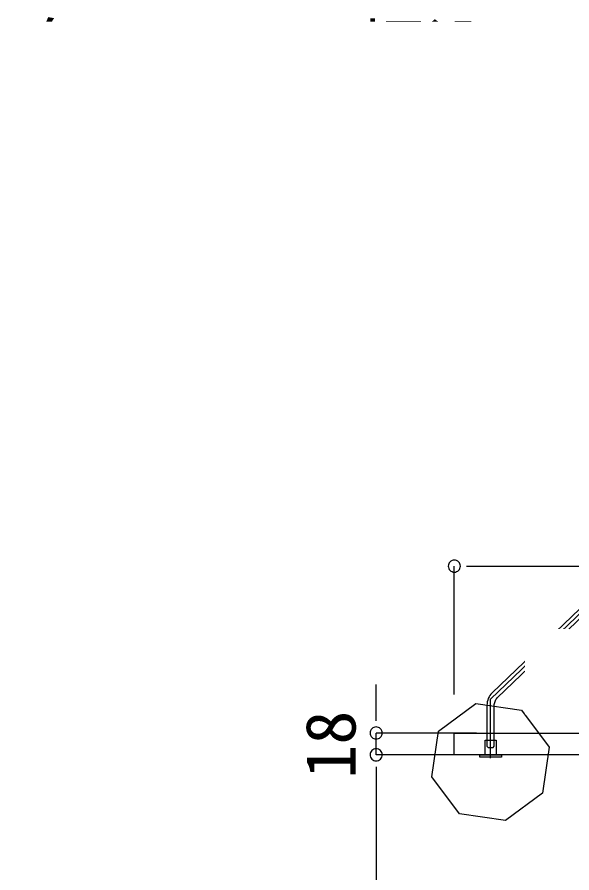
# Model space of a CAD drawing. Units: millimetres, scale not verified. Extents: x -4205 to 4205, y -2975 to 2975.
# Drawn here: x -94 to 364, y -347 to 360 of the extents above; entities that cross this region are included whole.
import ezdxf
from ezdxf.enums import TextEntityAlignment as Align

# ---------------------------------------------------------------- set-up
doc = ezdxf.new("R2010")
doc.units = ezdxf.units.MM
doc.header["$LTSCALE"] = 20
for name, color, linetype in [('0-0', 7, 'Continuous'), ('0-1', 3, 'Continuous'), ('0-2', 7, 'Continuous')]:
    doc.layers.add(name, color=color, linetype=linetype)
doc.styles.add('ＭＳ ゴシック', font='')
doc.styles.get('ＭＳ ゴシック').set_extended_font_data('MS Gothic')

msp = doc.modelspace()

# ---------------------------------------------------------------- linework, layer by layer
at = {"layer": '0-0'}
for points in [[(297.09, -252.46), (297.09, -203.67), (611.7, 97.86)], [(587.67, 78.98), (298.36, -198.3), (297.4, -199.39), (296.55, -200.56), (295.81, -201.81), (295.2, -203.12), (294.72, -204.49), (294.37, -205.9), (294.16, -207.33), (294.09, -208.78), (294.09, -231.6), (300.09, -231.6), (300.09, -208.78), (300.14, -207.92), (300.26, -207.07), (300.46, -206.24), (300.74, -205.43), (301.1, -204.65), (301.53, -203.9), (302.03, -203.21), (302.59, -202.56), (591.55, 74.39)], [(294.09, -231.6), (294.09, -242.6), (295.09, -243.6), (299.09, -243.6), (300.09, -242.6), (300.09, -231.6)]]:
    msp.add_lwpolyline(points, dxfattribs=at)
for points in [[(254.16, -229.98), (284.85, -207.12), (322.72, -212.66), (345.57, -243.35), (340.03, -281.22), (309.34, -304.07), (271.47, -298.53), (248.62, -267.84)], [(617.09, -231.6), (617.09, -249.6), (267.09, -249.6), (267.09, -231.6)], [(292.59, -237.6), (301.59, -237.6), (301.59, -249.6), (292.59, -249.6)], [(288.09, -249.6), (306.09, -249.6), (306.09, -251.6), (288.09, -251.6)]]:
    msp.add_lwpolyline(points, close=True, dxfattribs=at)
msp.add_solid([(363.63, 356.78), (363.63, 243.89), (363.63, 243.89)], dxfattribs=at)
at = {"layer": '0-1'}
for p, q in [((267.09, -199.85), (267.09, -93.55)), ((287.09, -93.55), (597.1, -93.55)), ((202.49, -211.6), (202.49, -191.6)), ((285.34, -231.6), (202.49, -231.6)), ((202.49, -249.6), (202.49, -231.6)), ((285.34, -249.6), (202.49, -249.6)), ((285.34, -249.6), (202.49, -249.6)), ((202.49, -269.6), (202.49, -289.59)), ((202.49, -269.6), (202.49, -679.6))]:
    msp.add_line(p, q, dxfattribs=at)
at = {"layer": '0-2', "color": 3}
for p, q in [((277.09, -93.55), (287.09, -93.55)), ((202.49, -221.6), (202.49, -211.6)), ((202.49, -259.6), (202.49, -269.6)), ((202.49, -259.6), (202.49, -269.6))]:
    msp.add_line(p, q, dxfattribs=at)
at = {"layer": '0-2'}
for points in [[(272.09, -93.55), (272, -92.57), (271.71, -91.64), (271.25, -90.77), (270.63, -90.01), (269.87, -89.39), (269.01, -88.93), (268.07, -88.65), (267.09, -88.55), (266.12, -88.65), (265.18, -88.93), (264.32, -89.39), (263.56, -90.01), (262.94, -90.77), (262.48, -91.64), (262.19, -92.57), (262.09, -93.55), (262.19, -94.52), (262.48, -95.46), (262.94, -96.33), (263.56, -97.08), (264.32, -97.71), (265.18, -98.17), (266.12, -98.45), (267.09, -98.55), (268.07, -98.45), (269.01, -98.17), (269.87, -97.71), (270.63, -97.08), (271.25, -96.33), (271.71, -95.46), (272, -94.52)], [(202.49, -226.6), (201.51, -226.69), (200.57, -226.98), (199.71, -227.44), (198.95, -228.06), (198.33, -228.82), (197.87, -229.68), (197.58, -230.62), (197.49, -231.6), (197.58, -232.57), (197.87, -233.51), (198.33, -234.37), (198.95, -235.13), (199.71, -235.75), (200.57, -236.22), (201.51, -236.5), (202.49, -236.6), (203.46, -236.5), (204.4, -236.22), (205.26, -235.75), (206.02, -235.13), (206.64, -234.37), (207.11, -233.51), (207.39, -232.57), (207.49, -231.6), (207.39, -230.62), (207.11, -229.68), (206.64, -228.82), (206.02, -228.06), (205.26, -227.44), (204.4, -226.98), (203.46, -226.69)], [(202.49, -254.6), (203.46, -254.5), (204.4, -254.22), (205.26, -253.75), (206.02, -253.13), (206.64, -252.37), (207.11, -251.51), (207.39, -250.57), (207.49, -249.6), (207.39, -248.62), (207.11, -247.68), (206.64, -246.82), (206.02, -246.06), (205.26, -245.44), (204.4, -244.98), (203.46, -244.69), (202.49, -244.6), (201.51, -244.69), (200.57, -244.98), (199.71, -245.44), (198.95, -246.06), (198.33, -246.82), (197.87, -247.68), (197.58, -248.62), (197.49, -249.6), (197.58, -250.57), (197.87, -251.51), (198.33, -252.37), (198.95, -253.13), (199.71, -253.75), (200.57, -254.22), (201.51, -254.5)], [(202.49, -254.6), (203.46, -254.5), (204.4, -254.22), (205.26, -253.75), (206.02, -253.13), (206.64, -252.37), (207.11, -251.51), (207.39, -250.57), (207.49, -249.6), (207.39, -248.62), (207.11, -247.68), (206.64, -246.82), (206.02, -246.06), (205.26, -245.44), (204.4, -244.98), (203.46, -244.69), (202.49, -244.6), (201.51, -244.69), (200.57, -244.98), (199.71, -245.44), (198.95, -246.06), (198.33, -246.82), (197.87, -247.68), (197.58, -248.62), (197.49, -249.6), (197.58, -250.57), (197.87, -251.51), (198.33, -252.37), (198.95, -253.13), (199.71, -253.75), (200.57, -254.22), (201.51, -254.5)]]:
    msp.add_lwpolyline(points, close=True, dxfattribs=at)

# ---------------------------------------------------------------- texts
at = {"layer": '0-0', "style": 'ＭＳ ゴシック'}
for s, height, p in [('鬼目ナット埋込み', 41.38, (-94.14, 300.2)), ('16ヶ所', 41.38, (-94.14, 243.75)), ('C', 51.73, (325.39, -216.28))]:
    msp.add_text(s, height=height, dxfattribs=at).set_placement(p, align=Align.BOTTOM_LEFT)
at = {"layer": '0-1', "color": 7, "style": 'ＭＳ ゴシック'}
msp.add_text('18', height=41.38, rotation=90, dxfattribs=at).set_placement((197.89, -269.38), align=Align.BOTTOM_LEFT)

# ---------------------------------------------------------------- next in the draw order: wipeouts: each hides what was drawn before it
for points in [[(-94.14, 243.89), (363.63, 356.78), (363.63, 243.89), (363.63, 243.89)], [(325.39, -216.28), (362.08, -216.28), (362.08, -145.72), (362.08, -145.72)]]:
    msp.add_wipeout(points)

# ---------------------------------------------------------------- next in the draw order: wipeouts: each hides what was drawn before it
for points in [[(-94.14, 356.78), (363.63, 356.78), (-94.14, 243.89), (-94.14, 243.89)], [(325.39, -216.28), (362.08, -145.72), (362.08, -145.72), (362.08, -145.72)]]:
    msp.add_wipeout(points)

# ---------------------------------------------------------------- next in the draw order: wipeouts: each hides what was drawn before it
msp.add_wipeout([(325.39, -145.72), (325.39, -216.28), (362.08, -145.72), (362.08, -145.72)])

doc.saveas('drawing.dxf')
